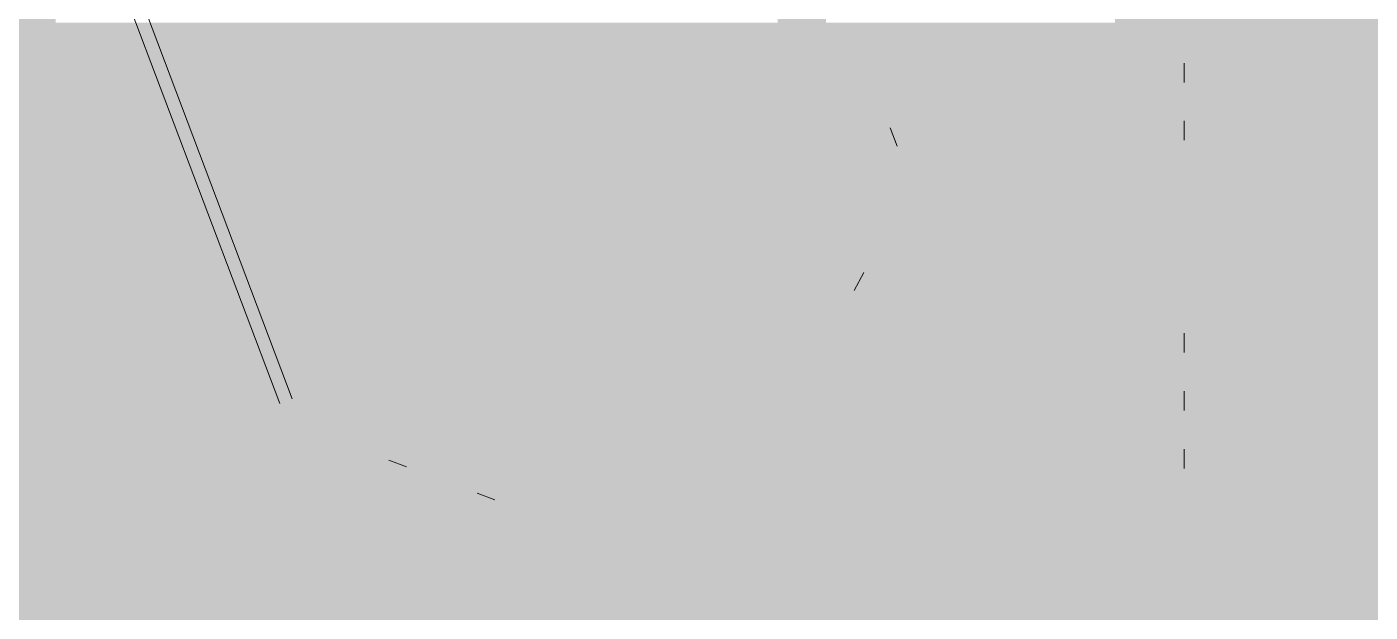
# Model space of a CAD drawing. Header units: millimetres. Extents: x 5 to 1315, y 5 to 292.
# Drawn here: x 1001.733 to 1006.514, y 96.017 to 98.1 of the extents above; entities that cross this region are included whole.
import ezdxf

# ---------------------------------------------------------------- set-up
doc = ezdxf.new("R2010")
doc.units = ezdxf.units.MM
doc.layers.add('EXISTING', color=7, linetype='Continuous')
doc.layers.add('IMAGES', color=7, linetype='Continuous')

# ---------------------------------------------------------------- blocks, each defined once
blk = doc.blocks.new('SHEET_03')
at = {"layer": 'EXISTING', "color": 250, "lineweight": 9}
for p, q in [((102.6335, 96.7592), (101.9175, 98.6547)), ((101.9619, 98.6714), (102.6779, 96.7759)), ((105.8522, 97.9709), (105.8522, 97.9022)), ((104.8061, 97.741), (104.8307, 97.6756)), ((105.8522, 97.7648), (105.8522, 97.696)), ((104.7118, 97.2254), (104.6781, 97.1615)), ((105.8522, 97.009), (105.8522, 96.9402)), ((105.8522, 96.8028), (105.8522, 96.7341)), ((105.8522, 96.5967), (105.8522, 96.528)), ((103.0843, 96.5343), (103.0213, 96.5578)), ((103.3988, 96.4164), (103.3359, 96.44))]:
    blk.add_line(p, q, dxfattribs=at)
at = {"layer": 'IMAGES', "color": 7}
for points in [[(101.6641, 97.4286), (101.8355, 97.4286), (101.6641, 99.8286), (101.8355, 99.8286)], [(105.6055, 97.4286), (105.7769, 97.4286), (105.6055, 98.4571), (105.7769, 98.4571)], [(105.7769, 97.6), (105.9482, 97.6), (105.7769, 98.4571), (105.9482, 98.4571)], [(105.9482, 97.6), (106.1196, 97.6), (105.9482, 98.4571), (106.1196, 98.4571)], [(104.406, 97.9429), (104.5773, 97.9429), (104.406, 98.2857), (104.5773, 98.2857)], [(106.1196, 97.4286), (106.2909, 97.4286), (106.1196, 98.2857), (106.2909, 98.2857)], [(106.2909, 97.4286), (106.4623, 97.4286), (106.2909, 98.2857), (106.4623, 98.2857)], [(106.4623, 95.3714), (106.6337, 95.3714), (106.4623, 98.2857), (106.6337, 98.2857)], [(101.8355, 97.9429), (102.1782, 97.9429), (101.8355, 98.1143), (102.1782, 98.1143)], [(102.1782, 97.9429), (102.3496, 97.9429), (102.1782, 98.1143), (102.3496, 98.1143)], [(102.3496, 97.9429), (104.406, 97.9429), (102.3496, 98.1143), (104.406, 98.1143)], [(104.5773, 97.9429), (104.7487, 97.9429), (104.5773, 98.1143), (104.7487, 98.1143)], [(104.7487, 97.9429), (104.92, 97.9429), (104.7487, 98.1143), (104.92, 98.1143)], [(104.92, 97.9429), (105.0914, 97.9429), (104.92, 98.1143), (105.0914, 98.1143)], [(105.0914, 97.4286), (105.6055, 97.4286), (105.0914, 98.1143), (105.6055, 98.1143)], [(101.8355, 97.4286), (102.0069, 97.4286), (101.8355, 97.9429), (102.0069, 97.9429)], [(102.0069, 97.7714), (102.1782, 97.7714), (102.0069, 97.9429), (102.1782, 97.9429)], [(102.1782, 97.7714), (102.3496, 97.7714), (102.1782, 97.9429), (102.3496, 97.9429)], [(102.3496, 97.7714), (102.521, 97.7714), (102.3496, 97.9429), (102.521, 97.9429)], [(102.521, 97.7714), (104.5773, 97.7714), (102.521, 97.9429), (104.5773, 97.9429)], [(104.5773, 97.7714), (104.7487, 97.7714), (104.5773, 97.9429), (104.7487, 97.9429)], [(104.7487, 97.7714), (104.92, 97.7714), (104.7487, 97.9429), (104.92, 97.9429)], [(104.92, 97.4286), (105.0914, 97.4286), (104.92, 97.9429), (105.0914, 97.9429)], [(102.0069, 97.2571), (102.1782, 97.2571), (102.0069, 97.7714), (102.1782, 97.7714)], [(102.1782, 97.6), (102.3496, 97.6), (102.1782, 97.7714), (102.3496, 97.7714)], [(102.3496, 97.6), (102.521, 97.6), (102.3496, 97.7714), (102.521, 97.7714)], [(102.521, 97.6), (102.6923, 97.6), (102.521, 97.7714), (102.6923, 97.7714)], [(102.6923, 97.2571), (104.5773, 97.2571), (102.6923, 97.7714), (104.5773, 97.7714)], [(104.5773, 97.4286), (104.7487, 97.4286), (104.5773, 97.7714), (104.7487, 97.7714)], [(104.7487, 97.6), (104.92, 97.6), (104.7487, 97.7714), (104.92, 97.7714)], [(102.1782, 97.2571), (102.3496, 97.2571), (102.1782, 97.6), (102.3496, 97.6)], [(102.3496, 97.4286), (102.6923, 97.4286), (102.3496, 97.6), (102.6923, 97.6)], [(104.7487, 97.4286), (104.92, 97.4286), (104.7487, 97.6), (104.92, 97.6)], [(105.7769, 97.4286), (105.9482, 97.4286), (105.7769, 97.6), (105.9482, 97.6)], [(105.9482, 97.0857), (106.1196, 97.0857), (105.9482, 97.6), (106.1196, 97.6)], [(101.4928, 97.2571), (101.8355, 97.2571), (101.4928, 97.4286), (101.8355, 97.4286)], [(101.8355, 97.2571), (102.0069, 97.2571), (101.8355, 97.4286), (102.0069, 97.4286)], [(102.3496, 97.2571), (102.521, 97.2571), (102.3496, 97.4286), (102.521, 97.4286)], [(102.521, 97.2571), (102.6923, 97.2571), (102.521, 97.4286), (102.6923, 97.4286)], [(104.5773, 97.2571), (104.7487, 97.2571), (104.5773, 97.4286), (104.7487, 97.4286)], [(104.7487, 97.2571), (104.92, 97.2571), (104.7487, 97.4286), (104.92, 97.4286)], [(104.92, 97.2571), (105.0914, 97.2571), (104.92, 97.4286), (105.0914, 97.4286)], [(105.0914, 97.2571), (105.2628, 97.2571), (105.0914, 97.4286), (105.2628, 97.4286)], [(105.2628, 96.0571), (105.6055, 96.0571), (105.2628, 97.4286), (105.6055, 97.4286)], [(105.6055, 97.0857), (105.7769, 97.0857), (105.6055, 97.4286), (105.7769, 97.4286)], [(105.7769, 97.2571), (105.9482, 97.2571), (105.7769, 97.4286), (105.9482, 97.4286)], [(106.1196, 97.0857), (106.4623, 97.0857), (106.1196, 97.4286), (106.4623, 97.4286)], [(101.6641, 97.0857), (101.8355, 97.0857), (101.6641, 97.2571), (101.8355, 97.2571)], [(101.8355, 97.0857), (102.0069, 97.0857), (101.8355, 97.2571), (102.0069, 97.2571)], [(102.0069, 97.0857), (102.1782, 97.0857), (102.0069, 97.2571), (102.1782, 97.2571)], [(102.1782, 96.9143), (102.3496, 96.9143), (102.1782, 97.2571), (102.3496, 97.2571)], [(102.3496, 97.0857), (102.521, 97.0857), (102.3496, 97.2571), (102.521, 97.2571)], [(102.521, 97.0857), (102.6923, 97.0857), (102.521, 97.2571), (102.6923, 97.2571)], [(102.6923, 97.0857), (104.406, 97.0857), (102.6923, 97.2571), (104.406, 97.2571)], [(104.406, 97.0857), (104.5773, 97.0857), (104.406, 97.2571), (104.5773, 97.2571)], [(104.5773, 97.0857), (104.7487, 97.0857), (104.5773, 97.2571), (104.7487, 97.2571)], [(104.7487, 97.0857), (105.0914, 97.0857), (104.7487, 97.2571), (105.0914, 97.2571)], [(105.0914, 96.9143), (105.2628, 96.9143), (105.0914, 97.2571), (105.2628, 97.2571)], [(105.7769, 97.0857), (105.9482, 97.0857), (105.7769, 97.2571), (105.9482, 97.2571)], [(101.4928, 96.9143), (102.0069, 96.9143), (101.4928, 97.0857), (102.0069, 97.0857)], [(102.0069, 96.9143), (102.1782, 96.9143), (102.0069, 97.0857), (102.1782, 97.0857)], [(102.3496, 96.7429), (102.521, 96.7429), (102.3496, 97.0857), (102.521, 97.0857)], [(102.521, 96.9143), (102.6923, 96.9143), (102.521, 97.0857), (102.6923, 97.0857)], [(102.6923, 96.9143), (102.8637, 96.9143), (102.6923, 97.0857), (102.8637, 97.0857)], [(102.8637, 96.9143), (103.035, 96.9143), (102.8637, 97.0857), (103.035, 97.0857)], [(103.035, 96.9143), (104.406, 96.9143), (103.035, 97.0857), (104.406, 97.0857)], [(104.406, 96.9143), (104.5773, 96.9143), (104.406, 97.0857), (104.5773, 97.0857)], [(104.5773, 96.9143), (104.7487, 96.9143), (104.5773, 97.0857), (104.7487, 97.0857)], [(104.7487, 96.9143), (104.92, 96.9143), (104.7487, 97.0857), (104.92, 97.0857)], [(104.92, 96.9143), (105.0914, 96.9143), (104.92, 97.0857), (105.0914, 97.0857)], [(105.6055, 96.2286), (105.7769, 96.2286), (105.6055, 97.0857), (105.7769, 97.0857)], [(105.7769, 96.4), (105.9482, 96.4), (105.7769, 97.0857), (105.9482, 97.0857)], [(105.9482, 96.4), (106.1196, 96.4), (105.9482, 97.0857), (106.1196, 97.0857)], [(106.1196, 96.2286), (106.2909, 96.2286), (106.1196, 97.0857), (106.2909, 97.0857)], [(106.2909, 96.2286), (106.4623, 96.2286), (106.2909, 97.0857), (106.4623, 97.0857)], [(101.6641, 96.7429), (101.8355, 96.7429), (101.6641, 96.9143), (101.8355, 96.9143)], [(101.8355, 96.7429), (102.0069, 96.7429), (101.8355, 96.9143), (102.0069, 96.9143)], [(102.0069, 96.7429), (102.1782, 96.7429), (102.0069, 96.9143), (102.1782, 96.9143)], [(102.1782, 96.7429), (102.3496, 96.7429), (102.1782, 96.9143), (102.3496, 96.9143)], [(102.521, 96.7429), (102.6923, 96.7429), (102.521, 96.9143), (102.6923, 96.9143)], [(102.6923, 96.7429), (102.8637, 96.7429), (102.6923, 96.9143), (102.8637, 96.9143)], [(102.8637, 96.7429), (103.035, 96.7429), (102.8637, 96.9143), (103.035, 96.9143)], [(103.035, 96.7429), (104.2346, 96.7429), (103.035, 96.9143), (104.2346, 96.9143)], [(104.2346, 96.7429), (104.406, 96.7429), (104.2346, 96.9143), (104.406, 96.9143)], [(104.406, 96.7429), (104.5773, 96.7429), (104.406, 96.9143), (104.5773, 96.9143)], [(104.5773, 96.7429), (104.7487, 96.7429), (104.5773, 96.9143), (104.7487, 96.9143)], [(104.7487, 96.0571), (104.92, 96.0571), (104.7487, 96.9143), (104.92, 96.9143)], [(104.92, 96.4), (105.0914, 96.4), (104.92, 96.9143), (105.0914, 96.9143)], [(105.0914, 96.0571), (105.2628, 96.0571), (105.0914, 96.9143), (105.2628, 96.9143)], [(101.6641, 96.5714), (102.0069, 96.5714), (101.6641, 96.7429), (102.0069, 96.7429)], [(102.0069, 96.5714), (102.1782, 96.5714), (102.0069, 96.7429), (102.1782, 96.7429)], [(102.1782, 96.5714), (102.3496, 96.5714), (102.1782, 96.7429), (102.3496, 96.7429)], [(102.3496, 96.5714), (102.521, 96.5714), (102.3496, 96.7429), (102.521, 96.7429)], [(102.521, 96.5714), (102.6923, 96.5714), (102.521, 96.7429), (102.6923, 96.7429)], [(102.6923, 96.5714), (102.8637, 96.5714), (102.6923, 96.7429), (102.8637, 96.7429)], [(102.8637, 96.5714), (103.035, 96.5714), (102.8637, 96.7429), (103.035, 96.7429)], [(103.035, 96.5714), (103.2064, 96.5714), (103.035, 96.7429), (103.2064, 96.7429)], [(103.2064, 96.5714), (103.3778, 96.5714), (103.2064, 96.7429), (103.3778, 96.7429)], [(103.3778, 96.5714), (103.5491, 96.5714), (103.3778, 96.7429), (103.5491, 96.7429)], [(103.5491, 96.5714), (104.0632, 96.5714), (103.5491, 96.7429), (104.0632, 96.7429)], [(104.0632, 96.5714), (104.2346, 96.5714), (104.0632, 96.7429), (104.2346, 96.7429)], [(104.2346, 96.5714), (104.406, 96.5714), (104.2346, 96.7429), (104.406, 96.7429)], [(104.406, 96.5714), (104.5773, 96.5714), (104.406, 96.7429), (104.5773, 96.7429)], [(104.5773, 96.4), (104.7487, 96.4), (104.5773, 96.7429), (104.7487, 96.7429)], [(100.4646, 96.4), (102.1782, 96.4), (100.4646, 96.5714), (102.1782, 96.5714)], [(102.1782, 96.4), (102.3496, 96.4), (102.1782, 96.5714), (102.3496, 96.5714)], [(102.3496, 96.4), (102.521, 96.4), (102.3496, 96.5714), (102.521, 96.5714)], [(102.521, 96.4), (102.6923, 96.4), (102.521, 96.5714), (102.6923, 96.5714)], [(102.6923, 96.4), (102.8637, 96.4), (102.6923, 96.5714), (102.8637, 96.5714)], [(102.8637, 96.4), (103.035, 96.4), (102.8637, 96.5714), (103.035, 96.5714)], [(103.035, 96.4), (103.2064, 96.4), (103.035, 96.5714), (103.2064, 96.5714)], [(103.2064, 96.4), (103.3778, 96.4), (103.2064, 96.5714), (103.3778, 96.5714)], [(103.3778, 96.4), (103.5491, 96.4), (103.3778, 96.5714), (103.5491, 96.5714)], [(103.5491, 96.4), (104.0632, 96.4), (103.5491, 96.5714), (104.0632, 96.5714)], [(104.0632, 96.4), (104.2346, 96.4), (104.0632, 96.5714), (104.2346, 96.5714)], [(104.2346, 96.4), (104.406, 96.4), (104.2346, 96.5714), (104.406, 96.5714)], [(104.406, 96.4), (104.5773, 96.4), (104.406, 96.5714), (104.5773, 96.5714)], [(100.9787, 96.2286), (102.8637, 96.2286), (100.9787, 96.4), (102.8637, 96.4)], [(102.8637, 96.2286), (103.035, 96.2286), (102.8637, 96.4), (103.035, 96.4)], [(103.035, 96.2286), (103.2064, 96.2286), (103.035, 96.4), (103.2064, 96.4)], [(103.2064, 96.2286), (103.3778, 96.2286), (103.2064, 96.4), (103.3778, 96.4)], [(103.3778, 96.2286), (103.5491, 96.2286), (103.3778, 96.4), (103.5491, 96.4)], [(103.5491, 96.2286), (104.2346, 96.2286), (103.5491, 96.4), (104.2346, 96.4)], [(104.2346, 96.2286), (104.406, 96.2286), (104.2346, 96.4), (104.406, 96.4)], [(104.406, 96.2286), (104.5773, 96.2286), (104.406, 96.4), (104.5773, 96.4)], [(104.5773, 96.2286), (104.7487, 96.2286), (104.5773, 96.4), (104.7487, 96.4)], [(104.92, 96.0571), (105.0914, 96.0571), (104.92, 96.4), (105.0914, 96.4)], [(105.7769, 96.2286), (105.9482, 96.2286), (105.7769, 96.4), (105.9482, 96.4)], [(105.9482, 95.8857), (106.1196, 95.8857), (105.9482, 96.4), (106.1196, 96.4)], [(101.3214, 96.0571), (103.2064, 96.0571), (101.3214, 96.2286), (103.2064, 96.2286)], [(103.2064, 96.0571), (103.3778, 96.0571), (103.2064, 96.2286), (103.3778, 96.2286)], [(103.3778, 96.0571), (103.8919, 96.0571), (103.3778, 96.2286), (103.8919, 96.2286)], [(103.8919, 96.0571), (104.0632, 96.0571), (103.8919, 96.2286), (104.0632, 96.2286)], [(104.0632, 96.0571), (104.2346, 96.0571), (104.0632, 96.2286), (104.2346, 96.2286)], [(104.2346, 96.0571), (104.406, 96.0571), (104.2346, 96.2286), (104.406, 96.2286)], [(104.406, 96.0571), (104.5773, 96.0571), (104.406, 96.2286), (104.5773, 96.2286)], [(104.5773, 96.0571), (104.7487, 96.0571), (104.5773, 96.2286), (104.7487, 96.2286)], [(105.6055, 95.8857), (105.7769, 95.8857), (105.6055, 96.2286), (105.7769, 96.2286)], [(105.7769, 95.8857), (105.9482, 95.8857), (105.7769, 96.2286), (105.9482, 96.2286)], [(106.1196, 95.8857), (106.4623, 95.8857), (106.1196, 96.2286), (106.4623, 96.2286)], [(101.6641, 95.8857), (101.8355, 95.8857), (101.6641, 96.0571), (101.8355, 96.0571)], [(101.8355, 95.8857), (103.8919, 95.8857), (101.8355, 96.0571), (103.8919, 96.0571)], [(103.8919, 95.8857), (104.2346, 95.8857), (103.8919, 96.0571), (104.2346, 96.0571)], [(104.2346, 95.8857), (104.5773, 95.8857), (104.2346, 96.0571), (104.5773, 96.0571)], [(104.5773, 95.7143), (104.7487, 95.7143), (104.5773, 96.0571), (104.7487, 96.0571)], [(104.7487, 95.8857), (105.0914, 95.8857), (104.7487, 96.0571), (105.0914, 96.0571)], [(105.0914, 95.8857), (105.2628, 95.8857), (105.0914, 96.0571), (105.2628, 96.0571)], [(105.2628, 95.8857), (105.4341, 95.8857), (105.2628, 96.0571), (105.4341, 96.0571)], [(105.4341, 95.8857), (105.6055, 95.8857), (105.4341, 96.0571), (105.6055, 96.0571)]]:
    blk.add_solid(points, dxfattribs=at)

msp = doc.modelspace()

# ---------------------------------------------------------------- block references
msp.add_blockref('SHEET_03', (900, 0))

doc.saveas('drawing.dxf')
